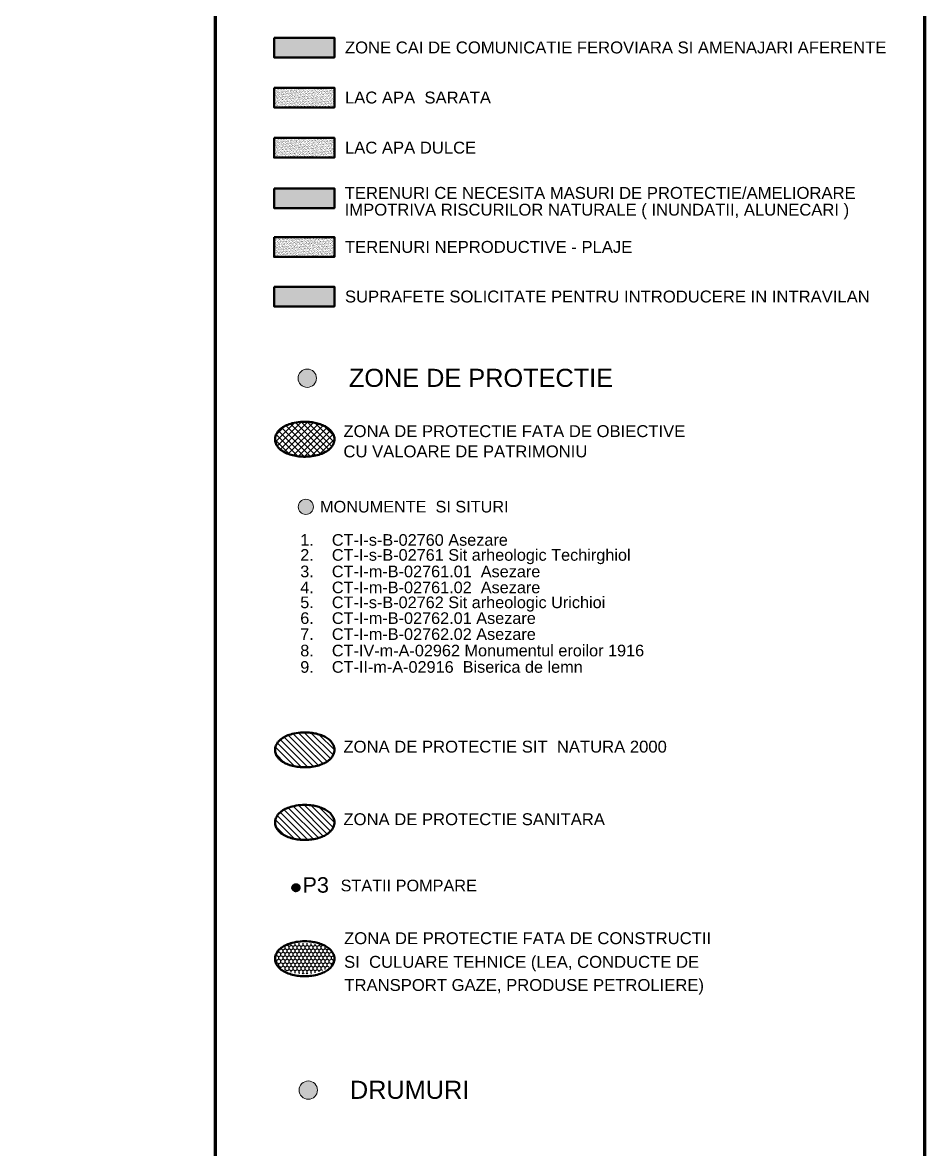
# Model space of a CAD drawing. Header units: metres. Extents: x 783184 to 1587399, y 282652 to 580595.
# Drawn here: x 792446 to 794774, y 286844 to 289753 of the extents above; entities that cross this region are included whole.
import ezdxf

# ---------------------------------------------------------------- set-up
doc = ezdxf.new("R2010")
doc.units = ezdxf.units.M
doc.header["$LTSCALE"] = 0.5
for name, color, linetype in [('cfr', 51, 'CONTINUOUS'), ('denumiri obiective', 7, 'CONTINUOUS'), ('INDICATOR', 7, 'CONTINUOUS'), ('Legenda', 7, 'CONTINUOUS'), ('Zone protejate', 6, 'CONTINUOUS')]:
    doc.layers.add(name, color=color, linetype=linetype)
doc.styles.add('WMF-Arial0', font='arial.ttf')

msp = doc.modelspace()

# ---------------------------------------------------------------- hatches: boundary and pattern name
at = {"layer": 'cfr', "linetype": 'ByBlock', "lineweight": 25}
msp.add_hatch(color=193, dxfattribs=at).paths.add_polyline_path([(793251.07369, 289662.94929), (793251.07369, 289713.74227), (793095.38409, 289713.74227), (793095.38409, 289662.94929)])
at = {"layer": 'Legenda', "linetype": 'ByBlock', "lineweight": 30, "true_color": 0x66b3ff}
h = msp.add_hatch(dxfattribs=at)
h.set_pattern_fill('AR-SAND', color=151, scale=0.1, style=0)
h.set_pattern_definition([(37.5, (3.89, -34.012), (-0.16000313, 4.894132373), [0, -3.8608, 0, -4.318, 0, -4.1275]), (7.5, (3.89, -34.012), (4.49523283, 7.168251006), [0, -2.0828, 0, -3.4798, 0, -1.3335]), (327.5, (0.766, -34.012), (7.909923702, 0.014371847), [0, -1.27, 0, -4.572, 0, -5.969]), (317.5, (0.766, -34.012), (7.635564525, 2.22929323), [0, -0.635, 0, -2.9972, 0, -3.429])])
h.paths.add_polyline_path([(793251.07369, 289533.68595), (793251.07369, 289584.47894), (793095.38409, 289584.47894), (793095.38409, 289533.68595)])
at = {"layer": 'Legenda', "linetype": 'ByBlock', "lineweight": 30}
h = msp.add_hatch(dxfattribs=at)
h.set_pattern_fill('AR-SAND', color=141, scale=0.1, style=0)
h.set_pattern_definition([(37.5, (3.89, -163.2754), (-0.16000313, 4.894132373), [0, -3.8608, 0, -4.318, 0, -4.1275]), (7.5, (3.89, -163.2754), (4.49523283, 7.168251006), [0, -2.0828, 0, -3.4798, 0, -1.3335]), (327.5, (0.766, -163.2754), (7.909923702, 0.014371847), [0, -1.27, 0, -4.572, 0, -5.969]), (317.5, (0.766, -163.2754), (7.635564525, 2.22929323), [0, -0.635, 0, -2.9972, 0, -3.429])])
h.paths.add_polyline_path([(793251.07369, 289404.42262), (793251.07369, 289455.2156), (793095.38409, 289455.2156), (793095.38409, 289404.42262)])
at = {"layer": 'Legenda', "linetype": 'ByBlock', "lineweight": 30, "true_color": 0xd1ffff}
msp.add_hatch(color=7, dxfattribs=at).paths.add_polyline_path([(793251.07369, 289274.02052), (793251.07369, 289324.81351), (793095.38409, 289324.81351), (793095.38409, 289274.02052)])
at = {"layer": 'Legenda', "linetype": 'ByBlock', "lineweight": 25}
h = msp.add_hatch(dxfattribs=at)
h.set_pattern_fill('AR-SAND', color=254, scale=0.1, style=0)
h.set_pattern_definition([(37.5, (3.89, -32.8733), (-0.16000313, 4.894132373), [0, -3.8608, 0, -4.318, 0, -4.1275]), (7.5, (3.89, -32.873), (4.49523283, 7.168251006), [0, -2.0828, 0, -3.4798, 0, -1.3335]), (327.5, (0.766, -32.8733), (7.909923702, 0.014371847), [0, -1.27, 0, -4.572, 0, -5.969]), (317.5, (0.766, -32.873), (7.635564525, 2.22929323), [0, -0.635, 0, -2.9972, 0, -3.429])])
h.paths.add_polyline_path([(793251.07369, 289148.17347), (793251.07369, 289198.96645), (793095.38409, 289198.96645), (793095.38409, 289148.17347)])
msp.add_hatch(color=8, dxfattribs=at).paths.add_polyline_path([(793251.07369, 289020.04889), (793251.07369, 289070.84187), (793095.38409, 289070.84187), (793095.38409, 289020.04889)])
at = {"layer": 'Legenda', "linetype": 'Continuous', "lineweight": 15}
for points in [[(793204.82851, 288834.9415, 1), (793157.40639, 288834.9415, 1)], [(793197.1466, 288502.77038, 1), (793157.89577, 288502.77038, 1)], [(793207.50703, 286997.196, 1), (793160.0849, 286997.196, 1)]]:
    msp.add_hatch(color=0, dxfattribs=at).paths.add_polyline_path(points)
at = {"layer": 'Legenda', "lineweight": 25}
h = msp.add_hatch(dxfattribs=at)
h.set_pattern_fill('ANSI37', color=213, scale=3.6, angle=270, style=0)
edge = h.paths.add_edge_path()
edge.add_spline(control_points=[(793098.07678, 288677.37618), (793098.07678, 288675.59979), (793098.24149, 288673.8238), (793098.88436, 288670.33981), (793099.36198, 288668.63229), (793100.59066, 288665.33271), (793101.34116, 288663.74055), (793103.07029, 288660.69165), (793104.04868, 288659.23455), (793106.80327, 288655.6706), (793108.71645, 288653.66202), (793112.9138, 288649.94618), (793115.199, 288648.23798), (793120.0864, 288645.09186), (793122.68921, 288643.65393), (793129.83697, 288640.23593), (793134.60099, 288638.45804), (793144.64883, 288635.55539), (793149.93266, 288634.43198), (793160.79363, 288632.85682), (793166.37015, 288632.40563), (793177.5653, 288632.18598), (793183.1832, 288632.41759), (793194.82291, 288633.62215), (793200.8184, 288634.67467), (793212.22183, 288637.59446), (793217.62945, 288639.45974), (793226.32773, 288643.42835), (793229.80954, 288645.35235), (793235.65402, 288649.32515), (793238.10759, 288651.29934), (793242.14212, 288655.25364), (793243.80092, 288657.17385), (793246.70334, 288661.29756), (793247.94659, 288663.50311), (793249.6947, 288667.69443), (793250.29713, 288669.63291), (793251.09592, 288673.60799), (793251.29118, 288675.64374), (793251.24886, 288679.71138), (793251.01135, 288681.7417), (793250.13319, 288685.69732), (793249.49368, 288687.62192), (793247.8768, 288691.30597), (793246.90033, 288693.06586), (793244.67452, 288696.40486), (793243.42536, 288697.98466), (793240.70149, 288700.97185), (793239.2266, 288702.37967), (793234.50929, 288706.36637), (793230.97603, 288708.71054), (793223.28963, 288712.84609), (793219.13392, 288714.63659), (793210.33658, 288717.67975), (793205.6946, 288718.93137), (793196.08467, 288720.88563), (793191.11699, 288721.58773), (793178.65192, 288722.63019), (793171.07114, 288722.64039), (793156.21025, 288721.43881), (793148.93306, 288720.22835), (793137.06618, 288717.10292), (793132.27475, 288715.46107), (793123.35146, 288711.54172), (793119.21774, 288709.26597), (793113.00762, 288704.88602), (793110.7012, 288702.97099), (793106.53961, 288698.78839), (793104.68316, 288696.51869), (793101.98362, 288692.26888), (793101.00342, 288690.37787), (793099.43307, 288686.4201), (793098.84429, 288684.35299), (793098.21524, 288680.63528), (793098.07678, 288679.00586), (793098.07678, 288677.37618)], knot_values=[0, 0, 0, 0, 0.094293391, 0.094293391, 0.188586782, 0.188586782, 0.282880173, 0.282880173, 0.377173564, 0.377173564, 0.5247982188, 0.5247982188, 0.6724228736, 0.6724228736, 0.8200475284, 0.8200475284, 1.0575432024, 1.0575432024, 1.2950388764, 1.2950388764, 1.5325345504, 1.5325345504, 1.7700302244, 1.7700302244, 2.0340974371, 2.0340974371, 2.2981646497, 2.2981646497, 2.4955348362, 2.4955348362, 2.6597667071, 2.6597667071, 2.7953812443, 2.7953812443, 2.9309957814, 2.9309957814, 3.0389605372, 3.0389605372, 3.1469252931, 3.1469252931, 3.2548900489, 3.2548900489, 3.3628548047, 3.3628548047, 3.4708195605, 3.4708195605, 3.5787843163, 3.5787843163, 3.6867490721, 3.6867490721, 3.9027227672, 3.9027227672, 4.1186964623, 4.1186964623, 4.3346701574, 4.3346701574, 4.5506438525, 4.5506438525, 4.8688557074, 4.8688557074, 5.1870675623, 5.1870675623, 5.4209164341, 5.4209164341, 5.654765306, 5.654765306, 5.811602184, 5.811602184, 5.968439062, 5.968439062, 6.0825594457, 6.0825594457, 6.1966798294, 6.1966798294, 6.2831853072, 6.2831853072, 6.2831853072, 6.2831853072], degree=3, periodic=0)
h = msp.add_hatch(dxfattribs=at)
h.set_pattern_fill('ANSI31', color=102, scale=3.6, angle=270, style=0)
h.set_pattern_definition([(315, (-283682.396, -533545.287), (8.08223051, 8.08223051), [])])
edge = h.paths.add_edge_path()
edge.add_spline(control_points=[(793098.07678, 287875.63079), (793098.07678, 287873.85439), (793098.24149, 287872.0784), (793098.88436, 287868.59441), (793099.36198, 287866.88689), (793100.59066, 287863.58731), (793101.34116, 287861.99516), (793103.07029, 287858.94626), (793104.04868, 287857.48916), (793106.80327, 287853.92521), (793108.71645, 287851.91663), (793112.9138, 287848.20079), (793115.199, 287846.49258), (793120.0864, 287843.34647), (793122.68921, 287841.90854), (793129.83697, 287838.49054), (793134.60099, 287836.71265), (793144.64883, 287833.81), (793149.93266, 287832.68659), (793160.79363, 287831.11142), (793166.37015, 287830.66024), (793177.5653, 287830.44059), (793183.1832, 287830.6722), (793194.82291, 287831.87675), (793200.8184, 287832.92927), (793212.22183, 287835.84907), (793217.62945, 287837.71435), (793226.32773, 287841.68296), (793229.80954, 287843.60696), (793235.65402, 287847.57976), (793238.10759, 287849.55394), (793242.14212, 287853.50824), (793243.80092, 287855.42846), (793246.70334, 287859.55217), (793247.94659, 287861.75772), (793249.6947, 287865.94904), (793250.29713, 287867.88752), (793251.09592, 287871.86259), (793251.29118, 287873.89834), (793251.24886, 287877.96599), (793251.01135, 287879.9963), (793250.13319, 287883.95193), (793249.49368, 287885.87652), (793247.8768, 287889.56057), (793246.90033, 287891.32047), (793244.67452, 287894.65946), (793243.42536, 287896.23927), (793240.70149, 287899.22646), (793239.2266, 287900.63427), (793234.50929, 287904.62098), (793230.97603, 287906.96515), (793223.28963, 287911.10069), (793219.13392, 287912.8912), (793210.33658, 287915.93436), (793205.6946, 287917.18597), (793196.08467, 287919.14023), (793191.11699, 287919.84234), (793178.65192, 287920.8848), (793171.07114, 287920.895), (793156.21025, 287919.69342), (793148.93306, 287918.48295), (793137.06618, 287915.35753), (793132.27475, 287913.71568), (793123.35146, 287909.79632), (793119.21774, 287907.52058), (793113.00762, 287903.14063), (793110.7012, 287901.2256), (793106.53961, 287897.043), (793104.68316, 287894.7733), (793101.98362, 287890.52349), (793101.00342, 287888.63248), (793099.43307, 287884.67471), (793098.84429, 287882.60759), (793098.21524, 287878.88988), (793098.07678, 287877.26047), (793098.07678, 287875.63079)], knot_values=[0, 0, 0, 0, 0.094293391, 0.094293391, 0.188586782, 0.188586782, 0.282880173, 0.282880173, 0.377173564, 0.377173564, 0.5247982188, 0.5247982188, 0.6724228736, 0.6724228736, 0.8200475284, 0.8200475284, 1.0575432024, 1.0575432024, 1.2950388764, 1.2950388764, 1.5325345504, 1.5325345504, 1.7700302244, 1.7700302244, 2.0340974371, 2.0340974371, 2.2981646497, 2.2981646497, 2.4955348362, 2.4955348362, 2.6597667071, 2.6597667071, 2.7953812443, 2.7953812443, 2.9309957814, 2.9309957814, 3.0389605372, 3.0389605372, 3.1469252931, 3.1469252931, 3.2548900489, 3.2548900489, 3.3628548047, 3.3628548047, 3.4708195605, 3.4708195605, 3.5787843163, 3.5787843163, 3.6867490721, 3.6867490721, 3.9027227672, 3.9027227672, 4.1186964623, 4.1186964623, 4.3346701574, 4.3346701574, 4.5506438525, 4.5506438525, 4.8688557074, 4.8688557074, 5.1870675623, 5.1870675623, 5.4209164341, 5.4209164341, 5.654765306, 5.654765306, 5.811602184, 5.811602184, 5.968439062, 5.968439062, 6.0825594457, 6.0825594457, 6.1966798294, 6.1966798294, 6.2831853072, 6.2831853072, 6.2831853072, 6.2831853072], degree=3, periodic=0)
h = msp.add_hatch(dxfattribs=at)
h.set_pattern_fill('ANSI31', color=16, scale=3.6, angle=270, style=0)
h.set_pattern_definition([(315, (-283682.396, -533732.607), (8.08223051, 8.08223051), [])])
edge = h.paths.add_edge_path()
edge.add_spline(control_points=[(793098.07678, 287688.31056), (793098.07678, 287686.53416), (793098.24149, 287684.75817), (793098.88436, 287681.27418), (793099.36198, 287679.56667), (793100.59066, 287676.26708), (793101.34116, 287674.67493), (793103.07029, 287671.62603), (793104.04868, 287670.16893), (793106.80327, 287666.60498), (793108.71645, 287664.5964), (793112.9138, 287660.88056), (793115.199, 287659.17236), (793120.0864, 287656.02624), (793122.68921, 287654.58831), (793129.83697, 287651.17031), (793134.60099, 287649.39242), (793144.64883, 287646.48977), (793149.93266, 287645.36636), (793160.79363, 287643.7912), (793166.37015, 287643.34001), (793177.5653, 287643.12036), (793183.1832, 287643.35197), (793194.82291, 287644.55653), (793200.8184, 287645.60905), (793212.22183, 287648.52884), (793217.62945, 287650.39412), (793226.32773, 287654.36273), (793229.80954, 287656.28673), (793235.65402, 287660.25953), (793238.10759, 287662.23372), (793242.14212, 287666.18801), (793243.80092, 287668.10823), (793246.70334, 287672.23194), (793247.94659, 287674.43749), (793249.6947, 287678.62881), (793250.29713, 287680.56729), (793251.09592, 287684.54237), (793251.29118, 287686.57812), (793251.24886, 287690.64576), (793251.01135, 287692.67608), (793250.13319, 287696.6317), (793249.49368, 287698.55629), (793247.8768, 287702.24034), (793246.90033, 287704.00024), (793244.67452, 287707.33924), (793243.42536, 287708.91904), (793240.70149, 287711.90623), (793239.2266, 287713.31405), (793234.50929, 287717.30075), (793230.97603, 287719.64492), (793223.28963, 287723.78047), (793219.13392, 287725.57097), (793210.33658, 287728.61413), (793205.6946, 287729.86575), (793196.08467, 287731.82001), (793191.11699, 287732.52211), (793178.65192, 287733.56457), (793171.07114, 287733.57477), (793156.21025, 287732.37319), (793148.93306, 287731.16273), (793137.06618, 287728.0373), (793132.27475, 287726.39545), (793123.35146, 287722.4761), (793119.21774, 287720.20035), (793113.00762, 287715.8204), (793110.7012, 287713.90537), (793106.53961, 287709.72277), (793104.68316, 287707.45307), (793101.98362, 287703.20326), (793101.00342, 287701.31225), (793099.43307, 287697.35448), (793098.84429, 287695.28736), (793098.21524, 287691.56965), (793098.07678, 287689.94024), (793098.07678, 287688.31056)], knot_values=[0, 0, 0, 0, 0.094293391, 0.094293391, 0.188586782, 0.188586782, 0.282880173, 0.282880173, 0.377173564, 0.377173564, 0.5247982188, 0.5247982188, 0.6724228736, 0.6724228736, 0.8200475284, 0.8200475284, 1.0575432024, 1.0575432024, 1.2950388764, 1.2950388764, 1.5325345504, 1.5325345504, 1.7700302244, 1.7700302244, 2.0340974371, 2.0340974371, 2.2981646497, 2.2981646497, 2.4955348362, 2.4955348362, 2.6597667071, 2.6597667071, 2.7953812443, 2.7953812443, 2.9309957814, 2.9309957814, 3.0389605372, 3.0389605372, 3.1469252931, 3.1469252931, 3.2548900489, 3.2548900489, 3.3628548047, 3.3628548047, 3.4708195605, 3.4708195605, 3.5787843163, 3.5787843163, 3.6867490721, 3.6867490721, 3.9027227672, 3.9027227672, 4.1186964623, 4.1186964623, 4.3346701574, 4.3346701574, 4.5506438525, 4.5506438525, 4.8688557074, 4.8688557074, 5.1870675623, 5.1870675623, 5.4209164341, 5.4209164341, 5.654765306, 5.654765306, 5.811602184, 5.811602184, 5.968439062, 5.968439062, 6.0825594457, 6.0825594457, 6.1966798294, 6.1966798294, 6.2831853072, 6.2831853072, 6.2831853072, 6.2831853072], degree=3, periodic=0)
h = msp.add_hatch(dxfattribs=at)
h.set_pattern_fill('HONEY', color=0, scale=48, angle=90, style=0)
h.set_pattern_definition([(90, (256932.836, -115118.076), (-5.1961524, 9), [6, -12]), (210, (256932.836, -115118.076), (-5.196152434, -8.99999998), [6, -12]), (150, (256932.836, -115118.076), (-10.392304834, 2e-08), [-12, 6])])
edge = h.paths.add_edge_path()
edge.add_ellipse((793174.01178, 287337.28321), major_axis=(-77.52048, 0), ratio=0.5125341981, start_angle=0, end_angle=360)
at = {"layer": 'Zone protejate', "lineweight": 80}
msp.add_hatch(color=5, dxfattribs=at).paths.add_polyline_path([(793144.20435, 287519.75386, 1), (793159.66369, 287519.75386, 1)])

# ---------------------------------------------------------------- linework, layer by layer
at = {"layer": 'INDICATOR', "color": 0, "lineweight": 100}
msp.add_lwpolyline([(783183.90475, 284333.37838), (783183.90475, 292543.37838), (794773.90475, 292543.37838), (794773.90475, 284333.37838)], close=True, dxfattribs=at)
at = {"layer": 'INDICATOR', "color": 0, "linetype": 'ByBlock', "lineweight": 100}
msp.add_lwpolyline([(792943.90475, 291943.37838), (792943.90475, 284933.37838)], dxfattribs=at)
at = {"layer": 'Legenda', "color": 0, "linetype": 'ByBlock', "lineweight": 50, "elevation": 0.1875}
for points in [[(793095.38409, 289713.74227), (793251.07369, 289713.74227), (793251.07369, 289662.94929), (793095.38409, 289662.94929), (793095.38409, 289713.74227)], [(793095.38409, 289584.47894), (793251.07369, 289584.47894), (793251.07369, 289533.68595), (793095.38409, 289533.68595), (793095.38409, 289584.47894)], [(793095.38409, 289455.2156), (793251.07369, 289455.2156), (793251.07369, 289404.42262), (793095.38409, 289404.42262), (793095.38409, 289455.2156)], [(793095.38409, 289324.81351), (793251.07369, 289324.81351), (793251.07369, 289274.02052), (793095.38409, 289274.02052), (793095.38409, 289324.81351)], [(793095.38409, 289198.96645), (793251.07369, 289198.96645), (793251.07369, 289148.17347), (793095.38409, 289148.17347), (793095.38409, 289198.96645)], [(793095.38409, 289070.84187), (793251.07369, 289070.84187), (793251.07369, 289020.04889), (793095.38409, 289020.04889), (793095.38409, 289070.84187)]]:
    msp.add_lwpolyline(points, dxfattribs=at)
at = {"layer": 'Legenda', "color": 0, "linetype": 'Continuous', "lineweight": 15}
for centre, radius in [((793181.11745, 288834.9415, 0.1875), 23.71106), ((793177.52119, 288502.77038), 19.62541), ((793183.79597, 286997.196, 0.1875), 23.71106)]:
    msp.add_circle(centre, radius, dxfattribs=at)
at = {"layer": 'Legenda', "color": 213, "linetype": 'Continuous', "lineweight": 50}
msp.add_open_spline([(793098.07678, 288677.37618), (793098.07678, 288675.59979), (793098.24149, 288673.8238), (793098.88436, 288670.33981), (793099.36198, 288668.63229), (793100.59066, 288665.33271), (793101.34116, 288663.74055), (793103.07029, 288660.69165), (793104.04868, 288659.23455), (793106.80327, 288655.6706), (793108.71645, 288653.66202), (793112.9138, 288649.94618), (793115.199, 288648.23798), (793120.0864, 288645.09186), (793122.68921, 288643.65393), (793129.83697, 288640.23593), (793134.60099, 288638.45804), (793144.64883, 288635.55539), (793149.93266, 288634.43198), (793160.79363, 288632.85682), (793166.37015, 288632.40563), (793177.5653, 288632.18598), (793183.1832, 288632.41759), (793194.82291, 288633.62215), (793200.8184, 288634.67467), (793212.22183, 288637.59446), (793217.62945, 288639.45974), (793226.32773, 288643.42835), (793229.80954, 288645.35235), (793235.65402, 288649.32515), (793238.10759, 288651.29934), (793242.14212, 288655.25364), (793243.80092, 288657.17385), (793246.70334, 288661.29756), (793247.94659, 288663.50311), (793249.6947, 288667.69443), (793250.29713, 288669.63291), (793251.09592, 288673.60799), (793251.29118, 288675.64374), (793251.24886, 288679.71138), (793251.01135, 288681.7417), (793250.13319, 288685.69732), (793249.49368, 288687.62192), (793247.8768, 288691.30597), (793246.90033, 288693.06586), (793244.67452, 288696.40486), (793243.42536, 288697.98466), (793240.70149, 288700.97185), (793239.2266, 288702.37967), (793234.50929, 288706.36637), (793230.97603, 288708.71054), (793223.28963, 288712.84609), (793219.13392, 288714.63659), (793210.33658, 288717.67975), (793205.6946, 288718.93137), (793196.08467, 288720.88563), (793191.11699, 288721.58773), (793178.65192, 288722.63019), (793171.07114, 288722.64039), (793156.21025, 288721.43881), (793148.93306, 288720.22835), (793137.06618, 288717.10292), (793132.27475, 288715.46107), (793123.35146, 288711.54172), (793119.21774, 288709.26597), (793113.00762, 288704.88602), (793110.7012, 288702.97099), (793106.53961, 288698.78839), (793104.68316, 288696.51869), (793101.98362, 288692.26888), (793101.00342, 288690.37787), (793099.43307, 288686.4201), (793098.84429, 288684.35299), (793098.21524, 288680.63528), (793098.07678, 288679.00586), (793098.07678, 288677.37618)], degree=3, knots=[0, 0, 0, 0, 0.094293391, 0.094293391, 0.188586782, 0.188586782, 0.282880173, 0.282880173, 0.377173564, 0.377173564, 0.5247982188, 0.5247982188, 0.6724228736, 0.6724228736, 0.8200475284, 0.8200475284, 1.0575432024, 1.0575432024, 1.2950388764, 1.2950388764, 1.5325345504, 1.5325345504, 1.7700302244, 1.7700302244, 2.0340974371, 2.0340974371, 2.2981646497, 2.2981646497, 2.4955348362, 2.4955348362, 2.6597667071, 2.6597667071, 2.7953812443, 2.7953812443, 2.9309957814, 2.9309957814, 3.0389605372, 3.0389605372, 3.1469252931, 3.1469252931, 3.2548900489, 3.2548900489, 3.3628548047, 3.3628548047, 3.4708195605, 3.4708195605, 3.5787843163, 3.5787843163, 3.6867490721, 3.6867490721, 3.9027227672, 3.9027227672, 4.1186964623, 4.1186964623, 4.3346701574, 4.3346701574, 4.5506438525, 4.5506438525, 4.8688557074, 4.8688557074, 5.1870675623, 5.1870675623, 5.4209164341, 5.4209164341, 5.654765306, 5.654765306, 5.811602184, 5.811602184, 5.968439062, 5.968439062, 6.0825594457, 6.0825594457, 6.1966798294, 6.1966798294, 6.2831853072, 6.2831853072, 6.2831853072, 6.2831853072], dxfattribs=at)
at = {"layer": 'Legenda', "color": 102, "linetype": 'Continuous', "lineweight": 50}
msp.add_open_spline([(793098.07678, 287875.63079), (793098.07678, 287873.85439), (793098.24149, 287872.0784), (793098.88436, 287868.59441), (793099.36198, 287866.88689), (793100.59066, 287863.58731), (793101.34116, 287861.99516), (793103.07029, 287858.94626), (793104.04868, 287857.48916), (793106.80327, 287853.92521), (793108.71645, 287851.91663), (793112.9138, 287848.20079), (793115.199, 287846.49258), (793120.0864, 287843.34647), (793122.68921, 287841.90854), (793129.83697, 287838.49054), (793134.60099, 287836.71265), (793144.64883, 287833.81), (793149.93266, 287832.68659), (793160.79363, 287831.11142), (793166.37015, 287830.66024), (793177.5653, 287830.44059), (793183.1832, 287830.6722), (793194.82291, 287831.87675), (793200.8184, 287832.92927), (793212.22183, 287835.84907), (793217.62945, 287837.71435), (793226.32773, 287841.68296), (793229.80954, 287843.60696), (793235.65402, 287847.57976), (793238.10759, 287849.55394), (793242.14212, 287853.50824), (793243.80092, 287855.42846), (793246.70334, 287859.55217), (793247.94659, 287861.75772), (793249.6947, 287865.94904), (793250.29713, 287867.88752), (793251.09592, 287871.86259), (793251.29118, 287873.89834), (793251.24886, 287877.96599), (793251.01135, 287879.9963), (793250.13319, 287883.95193), (793249.49368, 287885.87652), (793247.8768, 287889.56057), (793246.90033, 287891.32047), (793244.67452, 287894.65946), (793243.42536, 287896.23927), (793240.70149, 287899.22646), (793239.2266, 287900.63427), (793234.50929, 287904.62098), (793230.97603, 287906.96515), (793223.28963, 287911.10069), (793219.13392, 287912.8912), (793210.33658, 287915.93436), (793205.6946, 287917.18597), (793196.08467, 287919.14023), (793191.11699, 287919.84234), (793178.65192, 287920.8848), (793171.07114, 287920.895), (793156.21025, 287919.69342), (793148.93306, 287918.48295), (793137.06618, 287915.35753), (793132.27475, 287913.71568), (793123.35146, 287909.79632), (793119.21774, 287907.52058), (793113.00762, 287903.14063), (793110.7012, 287901.2256), (793106.53961, 287897.043), (793104.68316, 287894.7733), (793101.98362, 287890.52349), (793101.00342, 287888.63248), (793099.43307, 287884.67471), (793098.84429, 287882.60759), (793098.21524, 287878.88988), (793098.07678, 287877.26047), (793098.07678, 287875.63079)], degree=3, knots=[0, 0, 0, 0, 0.094293391, 0.094293391, 0.188586782, 0.188586782, 0.282880173, 0.282880173, 0.377173564, 0.377173564, 0.5247982188, 0.5247982188, 0.6724228736, 0.6724228736, 0.8200475284, 0.8200475284, 1.0575432024, 1.0575432024, 1.2950388764, 1.2950388764, 1.5325345504, 1.5325345504, 1.7700302244, 1.7700302244, 2.0340974371, 2.0340974371, 2.2981646497, 2.2981646497, 2.4955348362, 2.4955348362, 2.6597667071, 2.6597667071, 2.7953812443, 2.7953812443, 2.9309957814, 2.9309957814, 3.0389605372, 3.0389605372, 3.1469252931, 3.1469252931, 3.2548900489, 3.2548900489, 3.3628548047, 3.3628548047, 3.4708195605, 3.4708195605, 3.5787843163, 3.5787843163, 3.6867490721, 3.6867490721, 3.9027227672, 3.9027227672, 4.1186964623, 4.1186964623, 4.3346701574, 4.3346701574, 4.5506438525, 4.5506438525, 4.8688557074, 4.8688557074, 5.1870675623, 5.1870675623, 5.4209164341, 5.4209164341, 5.654765306, 5.654765306, 5.811602184, 5.811602184, 5.968439062, 5.968439062, 6.0825594457, 6.0825594457, 6.1966798294, 6.1966798294, 6.2831853072, 6.2831853072, 6.2831853072, 6.2831853072], dxfattribs=at)
at = {"layer": 'Legenda', "color": 16, "linetype": 'Continuous', "lineweight": 50}
msp.add_open_spline([(793098.07678, 287688.31056), (793098.07678, 287686.53416), (793098.24149, 287684.75817), (793098.88436, 287681.27418), (793099.36198, 287679.56667), (793100.59066, 287676.26708), (793101.34116, 287674.67493), (793103.07029, 287671.62603), (793104.04868, 287670.16893), (793106.80327, 287666.60498), (793108.71645, 287664.5964), (793112.9138, 287660.88056), (793115.199, 287659.17236), (793120.0864, 287656.02624), (793122.68921, 287654.58831), (793129.83697, 287651.17031), (793134.60099, 287649.39242), (793144.64883, 287646.48977), (793149.93266, 287645.36636), (793160.79363, 287643.7912), (793166.37015, 287643.34001), (793177.5653, 287643.12036), (793183.1832, 287643.35197), (793194.82291, 287644.55653), (793200.8184, 287645.60905), (793212.22183, 287648.52884), (793217.62945, 287650.39412), (793226.32773, 287654.36273), (793229.80954, 287656.28673), (793235.65402, 287660.25953), (793238.10759, 287662.23372), (793242.14212, 287666.18801), (793243.80092, 287668.10823), (793246.70334, 287672.23194), (793247.94659, 287674.43749), (793249.6947, 287678.62881), (793250.29713, 287680.56729), (793251.09592, 287684.54237), (793251.29118, 287686.57812), (793251.24886, 287690.64576), (793251.01135, 287692.67608), (793250.13319, 287696.6317), (793249.49368, 287698.55629), (793247.8768, 287702.24034), (793246.90033, 287704.00024), (793244.67452, 287707.33924), (793243.42536, 287708.91904), (793240.70149, 287711.90623), (793239.2266, 287713.31405), (793234.50929, 287717.30075), (793230.97603, 287719.64492), (793223.28963, 287723.78047), (793219.13392, 287725.57097), (793210.33658, 287728.61413), (793205.6946, 287729.86575), (793196.08467, 287731.82001), (793191.11699, 287732.52211), (793178.65192, 287733.56457), (793171.07114, 287733.57477), (793156.21025, 287732.37319), (793148.93306, 287731.16273), (793137.06618, 287728.0373), (793132.27475, 287726.39545), (793123.35146, 287722.4761), (793119.21774, 287720.20035), (793113.00762, 287715.8204), (793110.7012, 287713.90537), (793106.53961, 287709.72277), (793104.68316, 287707.45307), (793101.98362, 287703.20326), (793101.00342, 287701.31225), (793099.43307, 287697.35448), (793098.84429, 287695.28736), (793098.21524, 287691.56965), (793098.07678, 287689.94024), (793098.07678, 287688.31056)], degree=3, knots=[0, 0, 0, 0, 0.094293391, 0.094293391, 0.188586782, 0.188586782, 0.282880173, 0.282880173, 0.377173564, 0.377173564, 0.5247982188, 0.5247982188, 0.6724228736, 0.6724228736, 0.8200475284, 0.8200475284, 1.0575432024, 1.0575432024, 1.2950388764, 1.2950388764, 1.5325345504, 1.5325345504, 1.7700302244, 1.7700302244, 2.0340974371, 2.0340974371, 2.2981646497, 2.2981646497, 2.4955348362, 2.4955348362, 2.6597667071, 2.6597667071, 2.7953812443, 2.7953812443, 2.9309957814, 2.9309957814, 3.0389605372, 3.0389605372, 3.1469252931, 3.1469252931, 3.2548900489, 3.2548900489, 3.3628548047, 3.3628548047, 3.4708195605, 3.4708195605, 3.5787843163, 3.5787843163, 3.6867490721, 3.6867490721, 3.9027227672, 3.9027227672, 4.1186964623, 4.1186964623, 4.3346701574, 4.3346701574, 4.5506438525, 4.5506438525, 4.8688557074, 4.8688557074, 5.1870675623, 5.1870675623, 5.4209164341, 5.4209164341, 5.654765306, 5.654765306, 5.811602184, 5.811602184, 5.968439062, 5.968439062, 6.0825594457, 6.0825594457, 6.1966798294, 6.1966798294, 6.2831853072, 6.2831853072, 6.2831853072, 6.2831853072], dxfattribs=at)
at = {"layer": 'Legenda', "color": 0, "linetype": 'Continuous', "lineweight": 50}
msp.add_open_spline([(793098.07678, 287336.33767), (793098.07678, 287334.56127), (793098.24149, 287332.78529), (793098.88436, 287329.30129), (793099.36198, 287327.59378), (793100.59066, 287324.29419), (793101.34116, 287322.70204), (793103.07029, 287319.65314), (793104.04868, 287318.19604), (793106.80327, 287314.63209), (793108.71645, 287312.62351), (793112.9138, 287308.90767), (793115.199, 287307.19947), (793120.0864, 287304.05335), (793122.68921, 287302.61542), (793129.83697, 287299.19742), (793134.60099, 287297.41953), (793144.64883, 287294.51688), (793149.93266, 287293.39347), (793160.79363, 287291.81831), (793166.37015, 287291.36712), (793177.5653, 287291.14747), (793183.1832, 287291.37908), (793194.82291, 287292.58364), (793200.8184, 287293.63616), (793212.22183, 287296.55595), (793217.62945, 287298.42123), (793226.32773, 287302.38984), (793229.80954, 287304.31384), (793235.65402, 287308.28664), (793238.10759, 287310.26083), (793242.14212, 287314.21512), (793243.80092, 287316.13534), (793246.70334, 287320.25905), (793247.94659, 287322.4646), (793249.6947, 287326.65592), (793250.29713, 287328.5944), (793251.09592, 287332.56948), (793251.29118, 287334.60523), (793251.24886, 287338.67287), (793251.01135, 287340.70319), (793250.13319, 287344.65881), (793249.49368, 287346.5834), (793247.8768, 287350.26746), (793246.90033, 287352.02735), (793244.67452, 287355.36635), (793243.42536, 287356.94615), (793240.70149, 287359.93334), (793239.2266, 287361.34116), (793234.50929, 287365.32786), (793230.97603, 287367.67203), (793223.28963, 287371.80758), (793219.13392, 287373.59808), (793210.33658, 287376.64124), (793205.6946, 287377.89286), (793196.08467, 287379.84712), (793191.11699, 287380.54922), (793178.65192, 287381.59168), (793171.07114, 287381.60188), (793156.21025, 287380.4003), (793148.93306, 287379.18984), (793137.06618, 287376.06441), (793132.27475, 287374.42256), (793123.35146, 287370.50321), (793119.21774, 287368.22746), (793113.00762, 287363.84751), (793110.7012, 287361.93248), (793106.53961, 287357.74988), (793104.68316, 287355.48018), (793101.98362, 287351.23037), (793101.00342, 287349.33936), (793099.43307, 287345.38159), (793098.84429, 287343.31447), (793098.21524, 287339.59676), (793098.07678, 287337.96735), (793098.07678, 287336.33767)], degree=3, knots=[0, 0, 0, 0, 0.094293391, 0.094293391, 0.188586782, 0.188586782, 0.282880173, 0.282880173, 0.377173564, 0.377173564, 0.5247982188, 0.5247982188, 0.6724228736, 0.6724228736, 0.8200475284, 0.8200475284, 1.0575432024, 1.0575432024, 1.2950388764, 1.2950388764, 1.5325345504, 1.5325345504, 1.7700302244, 1.7700302244, 2.0340974371, 2.0340974371, 2.2981646497, 2.2981646497, 2.4955348362, 2.4955348362, 2.6597667071, 2.6597667071, 2.7953812443, 2.7953812443, 2.9309957814, 2.9309957814, 3.0389605372, 3.0389605372, 3.1469252931, 3.1469252931, 3.2548900489, 3.2548900489, 3.3628548047, 3.3628548047, 3.4708195605, 3.4708195605, 3.5787843163, 3.5787843163, 3.6867490721, 3.6867490721, 3.9027227672, 3.9027227672, 4.1186964623, 4.1186964623, 4.3346701574, 4.3346701574, 4.5506438525, 4.5506438525, 4.8688557074, 4.8688557074, 5.1870675623, 5.1870675623, 5.4209164341, 5.4209164341, 5.654765306, 5.654765306, 5.811602184, 5.811602184, 5.968439062, 5.968439062, 6.0825594457, 6.0825594457, 6.1966798294, 6.1966798294, 6.2831853072, 6.2831853072, 6.2831853072, 6.2831853072], dxfattribs=at)
at = {"layer": 'Zone protejate', "color": 4, "lineweight": 80}
msp.add_circle((793151.93402, 287519.75386), 7.72967, dxfattribs=at)

# ---------------------------------------------------------------- texts
at = {"layer": 'denumiri obiective', "color": 0, "linetype": 'ByBlock', "lineweight": 25, "style": 'WMF-Arial0'}
for s, p in [('MONUMENTE  SI SITURI', (793214.19076, 288488.33018, 0.15519)), ('STATII POMPARE', (793267.283, 287510.37261, 0.15519))]:
    msp.add_text(s, height=30, dxfattribs=at).set_placement(p)
at = {"layer": 'Legenda', "color": 0, "linetype": 'ByBlock', "lineweight": 25, "style": 'WMF-Arial0'}
for s, height, p in [('ZONE CAI DE COMUNICATIE FEROVIARA SI AMENAJARI AFERENTE', 30.7229102, (793278.45965, 289673.29509, 0)), ('LAC APA  SARATA', 30.7229102, (793278.45965, 289544.03175, 0)), ('LAC APA DULCE', 30.7229102, (793278.45965, 289414.76842, 0)), ('TERENURI CE NECESITA MASURI DE PROTECTIE/AMELIORARE', 30.7229102, (793277.75409, 289297.85933, 0)), ('IMPOTRIVA RISCURILOR NATURALE ( INUNDATII, ALUNECARI )', 30.7229102, (793277.75409, 289254.56008, 0)), ('TERENURI NEPRODUCTIVE - PLAJE', 30.7229102, (793278.45965, 289158.51927, 0)), ('SUPRAFETE SOLICITATE PENTRU INTRODUCERE IN INTRAVILAN', 30.7229102, (793278.45965, 289030.39469, 0)), ('ZONE DE PROTECTIE', 46.729683, (793288.53003, 288812.4699, -0.09769)), ('ZONA DE PROTECTIE FATA DE OBIECTIVE', 30.720928, (793274.56963, 288682.89931, 0)), ('CU VALOARE DE PATRIMONIU', 30.720928, (793274.56963, 288630.59508, 0)), ('1.    CT-I-s-B-02760 Asezare', 30, (793163.13825, 288402.40983, -0.11686)), ('2.    CT-I-s-B-02761 Sit arheologic Techirghiol', 30, (793163.13825, 288363.72651, -0.11686)), ('3.    CT-I-m-B-02761.01  Asezare', 30, (793163.13825, 288321.08595, -0.11686)), ('4.    CT-I-m-B-02761.02  Asezare', 30, (793163.13825, 288279.8634, -0.11686)), ('5.    CT-I-s-B-02762 Sit arheologic Urichioi', 30, (793163.13825, 288241.33383, -0.11686)), ('6.    CT-I-m-B-02762.01 Asezare', 30, (793163.13825, 288200.6016, -0.11686)), ('7.    CT-I-m-B-02762.02 Asezare', 30, (793163.13825, 288159.33338, -0.11686)), ('8.    CT-IV-m-A-02962 Monumentul eroilor 1916', 30, (793163.13825, 288116.91542, -0.11686)), ('9.    CT-II-m-A-02916  Biserica de lemn', 30, (793163.13825, 288074.59367, -0.11686)), ('ZONA DE PROTECTIE SIT  NATURA 2000', 30.720928, (793274.56963, 287868.51005, 0)), ('ZONA DE PROTECTIE SANITARA', 30.720928, (793274.56963, 287681.18982, 0)), ('ZONA DE PROTECTIE FATA DE CONSTRUCTII', 30.74041, (793276.22824, 287374.03722, -0.00012)), ('SI  CULUARE TEHNICE (LEA, CONDUCTE DE ', 30.74041, (793276.22824, 287312.94436, -0.00012)), ('TRANSPORT GAZE, PRODUSE PETROLIERE)', 30.74041, (793276.92294, 287253.22047, -0.00012)), ('DRUMURI', 46.729683, (793291.20854, 286974.72441, -0.09769))]:
    msp.add_text(s, height=height, dxfattribs=at).set_placement(p)
at = {"layer": 'Zone protejate', "color": 5, "linetype": 'ByBlock', "lineweight": 25, "style": 'WMF-Arial0'}
msp.add_text('P3', height=40, dxfattribs=at).set_placement((793168.78662, 287506.89853, -0.11137))

doc.saveas('drawing.dxf')
